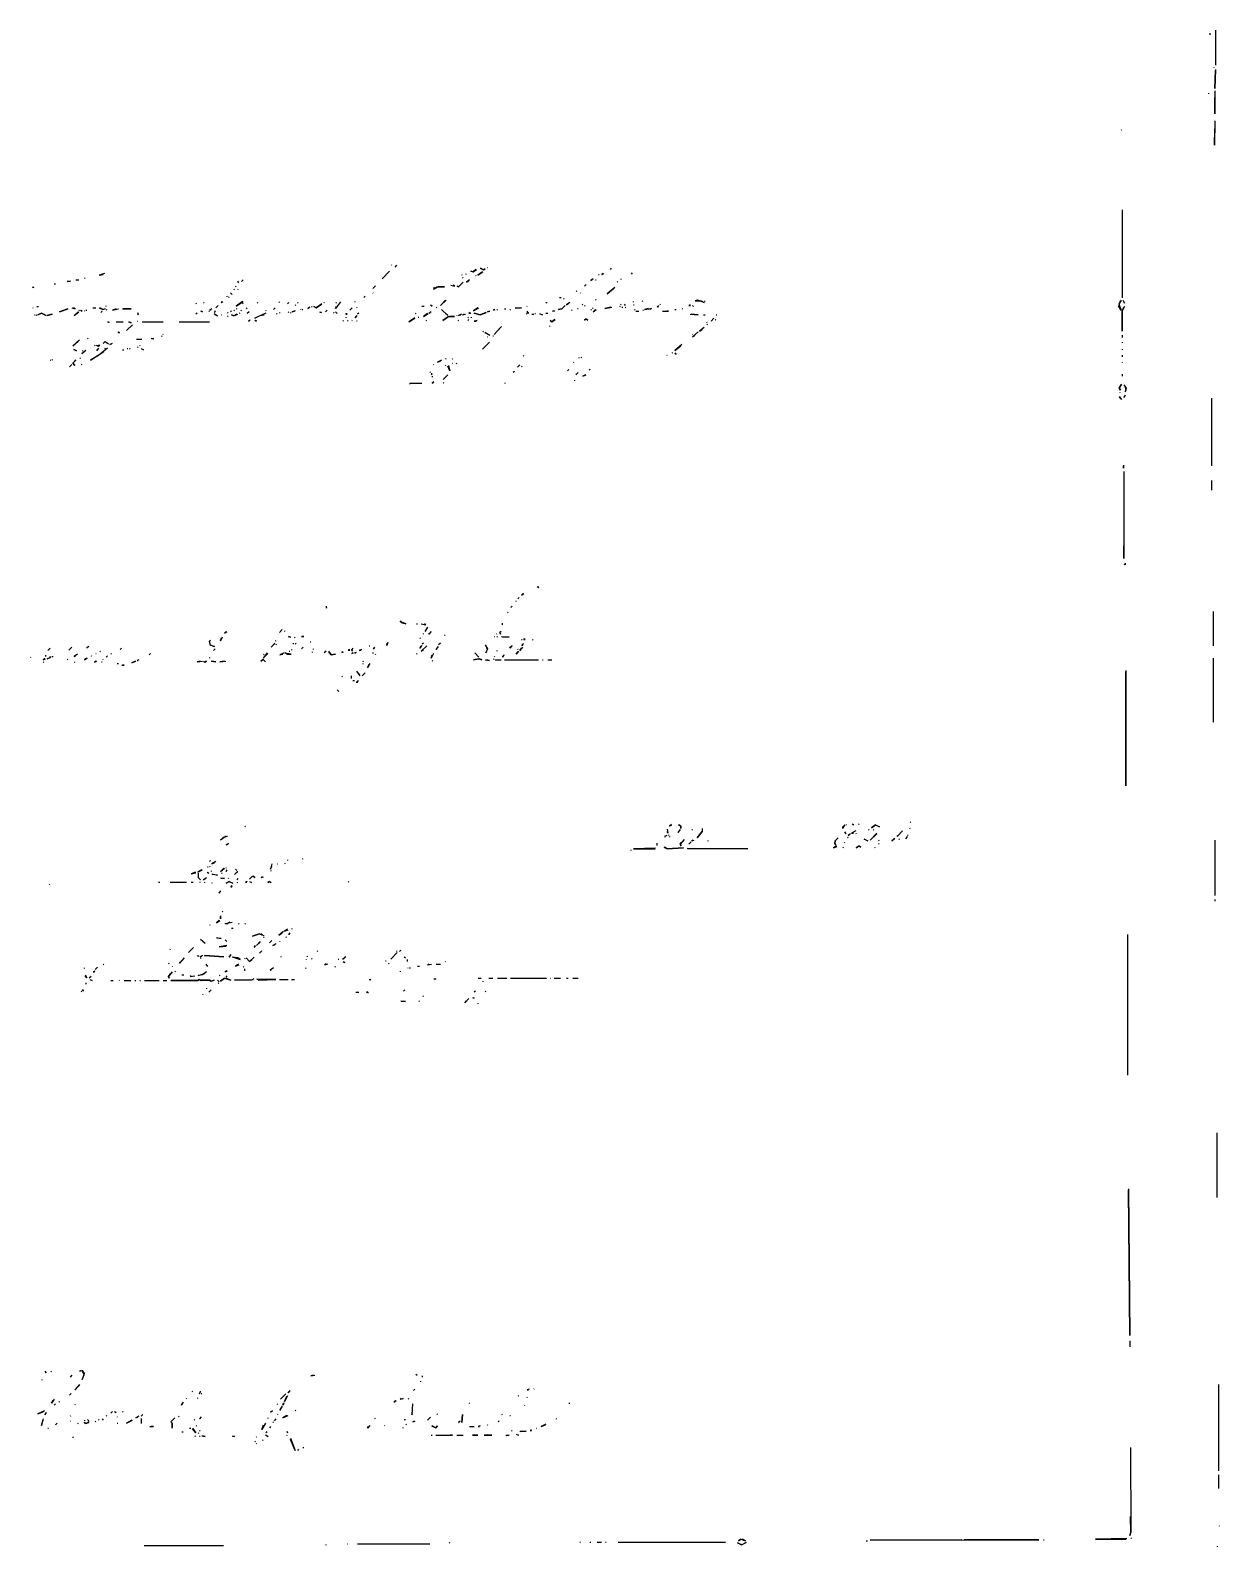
# Model space of a CAD drawing. Extents: x 1 to 4796, y -44 to 889.
# Drawn here: x 1057.7 to 1397.5, y 21 to 454.5 of the extents above; entities that cross this region are included whole.
import ezdxf

# ---------------------------------------------------------------- set-up
doc = ezdxf.new("R2010")
doc.units = 0
doc.layers.add('LINEWORK', color=4, linetype='CONTINUOUS')

msp = doc.modelspace()

# ---------------------------------------------------------------- linework, layer by layer
at = {"layer": 'LINEWORK'}
for points in [[(1394.6667, 453.6667), (1394.6667, 453.1667)], [(1396.3333, 454.5), (1396.3333, 444.5)], [(1395.8333, 444), (1395.8333, 443.8333)], [(1396.3333, 443.3333), (1396.1667, 437.8333), (1396.3333, 443)], [(1394.3333, 436.5), (1394.3333, 436.3333)], [(1396.1667, 437.1667), (1396.1667, 430.6667), (1396.1667, 435.3333)], [(1369.3333, 426.1667), (1369.5, 426)], [(1396.1667, 428.6667), (1396, 421.6667), (1396.1667, 426.3333)], [(1369.6667, 403.1667), (1369.6667, 378)], [(1160.8333, 387.5), (1161, 387.3333)], [(1162.3333, 387.3333), (1161.8333, 386.8333)], [(1185, 386.1667), (1184.1667, 385.5), (1183.5, 385.6667), (1184.1667, 385.5), (1185.1667, 386.1667)], [(1186.1667, 386.5), (1187.1667, 386), (1187.6667, 386.3333), (1187.1667, 386), (1186.3333, 386.5)], [(1188.1667, 386.6667), (1188.3333, 386.6667)], [(1223.6667, 386.5), (1223.3333, 386.1667)], [(1064.5, 382), (1064.8333, 382)], [(1069, 382.8333), (1068.1667, 382.6667), (1069.1667, 382.8333)], [(1070.6667, 383.1667), (1071.5, 383.1667)], [(1073.1667, 383.6667), (1073.3333, 383.6667)], [(1078.8333, 385), (1077.3333, 384.5), (1078.5, 384.6667)], [(1116.8333, 382.8333), (1117.1667, 382.3333), (1117, 382.6667)], [(1118.5, 383.1667), (1118, 382.6667)], [(1156.3333, 381.5), (1155.5, 380.6667)], [(1160.3333, 385.6667), (1158.1667, 383.5)], [(1177.8333, 381.6667), (1179, 381.3333), (1178.5, 381.6667)], [(1181.3333, 382.5), (1180, 381.1667), (1179.6667, 381.3333), (1180, 381.1667)], [(1180.8333, 384.6667), (1181, 384.5)], [(1181.3333, 383.8333), (1181.1667, 383.6667)], [(1182.1667, 384.8333), (1182, 384.6667)], [(1183.1667, 383.1667), (1182.3333, 382.5), (1183, 383)], [(1184.8333, 384.5), (1185, 384.3333)], [(1186.8333, 385.5), (1185.5, 384.5), (1187, 385.5)], [(1216.5, 381.8333), (1216, 381.3333)], [(1218.5, 383.5), (1217.8333, 383), (1218.1667, 383.1667)], [(1219.1667, 383.1667), (1219.3333, 383.1667)], [(1220, 384.6667), (1220.1667, 384.6667)], [(1221.3333, 385), (1221, 384.6667), (1221.5, 385)], [(1225.3333, 382.6667), (1225.5, 382.5)], [(1226.3333, 383.5), (1226.5, 383.3333)], [(1229.6667, 385.1667), (1229.3333, 384.8333)], [(1058.1667, 381.1667), (1058.6667, 381), (1058.3333, 381)], [(1113.8333, 378.5), (1113.8333, 378.3333)], [(1114.3333, 378.3333), (1114.5, 378.1667)], [(1114.8333, 379.5), (1115.3333, 379)], [(1115.8333, 380.5), (1116, 380.3333)], [(1116.3333, 381.3333), (1116.5, 381.1667)], [(1117, 380.5), (1116.8333, 380.3333)], [(1153.3333, 378.5), (1153, 378.1667)], [(1155.5, 379.5), (1155.6667, 379.3333)], [(1174, 381.1667), (1172.8333, 380.5), (1174, 381.1667), (1176, 381.1667), (1174.1667, 381.1667)], [(1172.8333, 381.1667), (1173, 381)], [(1176.3333, 377.3333), (1174.8333, 375.8333), (1176.5, 377.3333)], [(1208.8333, 378.1667), (1209.3333, 378.1667)], [(1210, 377.8333), (1210.1667, 377.6667)], [(1213.6667, 380), (1213.8333, 379.8333)], [(1214.8333, 379.5), (1215, 379.3333)], [(1219.1667, 377.5), (1219.3333, 377.3333)], [(1224.6667, 381), (1222.5, 379.1667), (1224.3333, 380.6667)], [(1232.6667, 377.1667), (1232.5, 377)], [(1248.1667, 377.3333), (1247.6667, 377.1667), (1249.3333, 377.1667), (1250.1667, 376.6667), (1248.3333, 377.3333)], [(1250.5, 377.1667), (1250.3333, 377)], [(1369.3333, 377.3333), (1368.6667, 376.1667), (1369.3333, 374.5), (1368.6667, 375.5), (1369.1667, 377.1667)], [(1369.8333, 377.3333), (1370.3333, 376.5), (1370, 377.1667)], [(1058.3333, 375.1667), (1058.5, 375.1667)], [(1058.8333, 373.1667), (1059, 373.1667)], [(1059.5, 373.1667), (1059.3333, 373)], [(1059.5, 375.5), (1060, 375.5)], [(1060.8333, 373.6667), (1059.8333, 373.1667), (1060.8333, 373.6667), (1062.1667, 373), (1061, 373.5)], [(1063.8333, 373.3333), (1062.5, 373), (1064, 373.3333)], [(1068.3333, 374.8333), (1066, 374), (1068.5, 374.8333)], [(1069.5, 375.1667), (1070.5, 374.8333), (1070, 375.1667)], [(1071.3333, 374), (1070.1667, 373), (1071.5, 374)], [(1071.5, 374.5), (1071.6667, 374.3333)], [(1072, 374.5), (1072.5, 374.1667), (1072.1667, 374.5)], [(1073, 374.3333), (1073.1667, 374.3333)], [(1073.5, 374.5), (1073.8333, 374.5)], [(1075.5, 375.1667), (1076.3333, 375.1667)], [(1077.3333, 375.1667), (1078.3333, 374.6667), (1079, 374.8333), (1078.3333, 374.6667), (1077.5, 375.1667)], [(1078.1667, 374.1667), (1077.8333, 373.8333)], [(1079.3333, 375.6667), (1079.1667, 375.5)], [(1079.3333, 374.6667), (1079.5, 374.5)], [(1082.1667, 374.8333), (1081.1667, 374.5), (1082.8333, 374.8333)], [(1084, 374.8333), (1086.5, 374.8333), (1084.1667, 374.8333)], [(1088.3333, 373.8333), (1088.5, 373.1667), (1088.5, 373.6667)], [(1105, 376.5), (1105.1667, 376.3333)], [(1105.3333, 373.6667), (1105, 373.3333)], [(1106.3333, 374.3333), (1106.8333, 374), (1106.5, 374.1667)], [(1107.1667, 376.6667), (1107.3333, 376.6667)], [(1108.6667, 374.1667), (1108.8333, 374.1667)], [(1109.5, 374.8333), (1109, 374.5), (1109.3333, 374.6667)], [(1110.1667, 373.5), (1111.1667, 372.8333), (1110.5, 373.1667)], [(1110.5, 374.3333), (1110.3333, 373.8333), (1110.5, 374.1667)], [(1111.3333, 375.8333), (1110.6667, 375.1667)], [(1112.5, 377), (1112.1667, 376.6667), (1112.6667, 377)], [(1112.1667, 373.1667), (1112.3333, 373.1667)], [(1114, 373.8333), (1114.1667, 373.6667)], [(1114.1667, 372.8333), (1114, 372.6667)], [(1115.1667, 374.3333), (1114.8333, 374)], [(1116.6667, 373.3333), (1115.8333, 372.8333), (1115.1667, 373.1667), (1115.8333, 372.8333), (1117, 373.3333)], [(1115.8333, 374.5), (1116, 374.3333)], [(1118.3333, 377), (1116.5, 375.6667), (1118.5, 377)], [(1116.5, 375), (1116.6667, 374.8333)], [(1117.5, 373.6667), (1117.3333, 373.5)], [(1117.8333, 374.5), (1118, 374.3333)], [(1118.3333, 376.5), (1118.5, 376.3333)], [(1119.3333, 375.1667), (1119.6667, 374.8333)], [(1120.1667, 374), (1119.6667, 373.5)], [(1125, 373.6667), (1121.8333, 372.1667), (1123.3333, 373), (1124.5, 373.1667)], [(1122.6667, 376.6667), (1122.5, 376.5)], [(1124.8333, 374.5), (1125, 374.3333)], [(1127.6667, 375.1667), (1127.1667, 374.6667)], [(1128, 373.5), (1128.1667, 373.3333)], [(1128.8333, 376.8333), (1128.6667, 376.6667)], [(1128.8333, 373.8333), (1128.8333, 373.6667)], [(1131.5, 376.6667), (1131.1667, 376.3333)], [(1131.3333, 374), (1131.5, 373.8333)], [(1132.1667, 373.8333), (1132, 373.6667)], [(1133.3333, 374.3333), (1132.5, 374), (1133.1667, 374.1667)], [(1133.3333, 376), (1133.5, 375.8333)], [(1134, 376.6667), (1134.1667, 376.5)], [(1134.8333, 374.8333), (1135, 374.6667)], [(1135.3333, 374.6667), (1135.5, 374.6667)], [(1137.5, 375.3333), (1137, 375), (1137.6667, 375.3333)], [(1138, 375.5), (1138.1667, 375.5)], [(1141, 376.3333), (1139.3333, 375.1667), (1138.6667, 375.5), (1139.3333, 375.1667), (1140.8333, 376.1667)], [(1140.3333, 374), (1140.8333, 373.8333), (1140.5, 373.8333)], [(1141.6667, 376.6667), (1141.5, 376.5)], [(1142.5, 374.5), (1142, 374)], [(1144.5, 373.8333), (1144.3333, 373.6667)], [(1146.3333, 376.8333), (1144.8333, 375), (1145.1667, 375.6667)], [(1144.8333, 374), (1145.3333, 373.5)], [(1145, 376.6667), (1145.1667, 376.5)], [(1148, 373.6667), (1148, 373.1667), (1147.8333, 373.5)], [(1149.6667, 375.1667), (1149, 374.5)], [(1150.3333, 377), (1150.5, 376.8333)], [(1151, 373), (1150.5, 372.3333), (1151, 372.8333)], [(1150.8333, 375.3333), (1151, 375.1667)], [(1151.5, 373.6667), (1151.1667, 373.3333)], [(1167.6667, 373.6667), (1167.8333, 373.5)], [(1170, 375.6667), (1169.5, 375.5), (1170.1667, 375.6667)], [(1171.1667, 373.5), (1170, 372.6667), (1171.3333, 373.5)], [(1172.1667, 374), (1171.6667, 373.6667), (1172, 373.8333)], [(1172, 376), (1172.5, 375.6667), (1172.1667, 375.8333)], [(1173.8333, 375.3333), (1173.6667, 375.1667)], [(1175.1667, 374.6667), (1177, 373), (1176.3333, 373.5)], [(1179.6667, 373), (1179.5, 372.8333)], [(1180.8333, 373.3333), (1180, 373), (1180.6667, 373.1667)], [(1181.6667, 373.3333), (1181.1667, 373.1667), (1182, 373.3333)], [(1183.3333, 373.8333), (1183, 373.5), (1183.5, 373.6667)], [(1185.5, 375.1667), (1184.3333, 374.3333), (1185.8333, 375.1667)], [(1187.8333, 373.8333), (1186.1667, 373.1667), (1184.5, 373.6667), (1186.1667, 373.1667), (1188, 373.8333)], [(1188.8333, 374.1667), (1188.3333, 374), (1189, 374.1667)], [(1190.3333, 374.6667), (1190, 374.5), (1190.5, 374.6667)], [(1191, 374.6667), (1191.1667, 374.5)], [(1193.1667, 374.8333), (1193.5, 374.8333)], [(1194.8333, 374.6667), (1194.6667, 374.5)], [(1196.1667, 375.1667), (1198, 375.1667), (1196.3333, 375)], [(1199.5, 373.5), (1199.3333, 373.3333)], [(1199.6667, 375.6667), (1199.5, 375.5)], [(1199.5, 374.1667), (1200, 373.5), (1199.6667, 374)], [(1201, 373.3333), (1201.5, 373.3333)], [(1201.8333, 373.5), (1202, 373.5)], [(1203.1667, 373.5), (1204, 373.1667), (1203.3333, 373.3333)], [(1205, 376.6667), (1205.3333, 376.6667)], [(1205.3333, 373.6667), (1205, 373.5), (1205.5, 373.6667)], [(1207.3333, 374.3333), (1206.8333, 374.1667), (1207.5, 374.3333)], [(1210.5, 375.8333), (1209.5, 374.8333), (1208.5, 374.6667), (1209.5, 374.8333)], [(1211.8333, 376.6667), (1210.8333, 376), (1211.3333, 376.1667)], [(1212.3333, 374.5), (1212.5, 374.5)], [(1214, 375), (1214.1667, 375)], [(1215.3333, 376.1667), (1215.5, 376)], [(1216, 375.8333), (1216.1667, 375.6667)], [(1217.8333, 374.6667), (1218, 374.5)], [(1218.3333, 375.1667), (1218.5, 375)], [(1219.1667, 374.6667), (1218.5, 374), (1219.3333, 374.6667)], [(1223.5, 375.3333), (1221.8333, 375), (1223.8333, 375.3333)], [(1226, 375.6667), (1226.1667, 375.5)], [(1226.5, 376.1667), (1226.3333, 376)], [(1226.6667, 375.3333), (1227, 375.3333)], [(1227.3333, 376.1667), (1227.6667, 375.8333)], [(1227.6667, 375.3333), (1227.8333, 375.1667)], [(1229.8333, 377), (1230, 376.8333)], [(1230, 376), (1230.1667, 376)], [(1230.3333, 374.6667), (1230.5, 374.5)], [(1230.6667, 374.1667), (1231.5, 374.1667)], [(1232.6667, 374.5), (1232.8333, 374.5)], [(1234.3333, 375), (1233.1667, 374.6667), (1235.1667, 375), (1234.6667, 374.6667)], [(1237.1667, 375.8333), (1236.8333, 375.3333), (1237, 375.6667)], [(1237.6667, 376.1667), (1237.5, 376)], [(1238.3333, 374.1667), (1240, 374.1667), (1239.5, 374.1667)], [(1241.8333, 374.6667), (1242.1667, 374.6667)], [(1243.8333, 375), (1244, 374.8333)], [(1246.1667, 376), (1245.8333, 375.8333), (1246.3333, 375.8333)], [(1246.1667, 373.3333), (1248.5, 373.1667), (1246.5, 373.3333)], [(1246.8333, 375.8333), (1247.1667, 375.5)], [(1250, 373.1667), (1250.5, 373.1667)], [(1253.6667, 373.1667), (1253.8333, 373.1667)], [(1370.3333, 375.5), (1369.6667, 374.3333), (1369.6667, 368.5), (1369.6667, 374.3333), (1370.1667, 375.3333)], [(1079.6667, 371.1667), (1080.1667, 371), (1079.8333, 371.1667)], [(1082.1667, 371.1667), (1084.1667, 371.1667)], [(1086.8333, 370.3333), (1085.1667, 368.6667)], [(1085.6667, 371.1667), (1086.5, 370.8333), (1085.8333, 371.1667)], [(1088.1667, 371.3333), (1088.3333, 371.3333)], [(1089.6667, 371.1667), (1095.6667, 371.1667)], [(1100.1667, 371.1667), (1108.8333, 371.1667)], [(1120.5, 371.6667), (1120, 371.3333), (1120.3333, 371.5)], [(1121.8333, 371.6667), (1122.3333, 371.3333), (1122, 371.5)], [(1147.1667, 371.5), (1147, 371.3333)], [(1147.8333, 372.5), (1147.8333, 372.3333)], [(1148.3333, 371.5), (1148.5, 371.3333)], [(1149.6667, 371.6667), (1149.5, 371.5)], [(1150.8333, 371.5), (1151, 371.3333)], [(1167.5, 372.3333), (1165.8333, 371.1667), (1167.5, 372.1667)], [(1168.5, 372.5), (1168.6667, 372.5)], [(1170.6667, 371.6667), (1170.8333, 371.5)], [(1177.1667, 372.6667), (1175.5, 371.5), (1177.1667, 372.6667), (1178.8333, 372.6667), (1177.5, 372.6667)], [(1179.8333, 371.6667), (1180, 371.5)], [(1182.6667, 372.5), (1182.8333, 372.3333)], [(1183, 371.8333), (1182.6667, 371.5)], [(1183.6667, 372.5), (1183.6667, 372.3333)], [(1185.3333, 371.5), (1184.5, 371.3333), (1185.1667, 371.3333)], [(1187, 368.5), (1187.1667, 368.3333)], [(1192.3333, 369.8333), (1190.1667, 367.5), (1192, 369.5)], [(1206, 370), (1206, 369.8333)], [(1207.5, 371.8333), (1206.6667, 371.1667), (1206.1667, 371.5), (1206.6667, 371.1667), (1207.6667, 371.8333)], [(1216.5, 372), (1216, 371.6667), (1216.5, 372), (1217, 371.6667), (1216.6667, 371.8333)], [(1250.1667, 369.5), (1248.8333, 368.5), (1249.6667, 369)], [(1250.8333, 371.1667), (1251, 371)], [(1251.1667, 370.5), (1251, 370.3333)], [(1253, 372.1667), (1252.1667, 371.3333)], [(1253.3333, 371.8333), (1253.5, 371.6667)], [(1071.6667, 366), (1069.8333, 364.3333), (1071.3333, 365.6667)], [(1074.1667, 366.5), (1074, 366.3333)], [(1076.1667, 364.5), (1076, 364.3333)], [(1076.5, 364.5), (1077, 364.1667), (1077.5, 364.5), (1076.6667, 364.3333)], [(1079, 365.5), (1078.5, 365), (1079, 365.5), (1080, 364.8333), (1079.1667, 365.3333)], [(1081, 365), (1080.3333, 364.6667), (1080.8333, 364.8333)], [(1082.6667, 368.3333), (1083.1667, 368), (1082.8333, 368.1667)], [(1088, 366.1667), (1089.5, 366.1667)], [(1088.8333, 364.5), (1089, 364.3333)], [(1092.1667, 366.5), (1093, 366.3333), (1092.3333, 366.3333)], [(1095.3333, 367.1667), (1095.1667, 367)], [(1095.6667, 367.6667), (1095.5, 367.5)], [(1188.8333, 365.3333), (1186.8333, 363.3333), (1188.1667, 364.6667)], [(1187.5, 368.1667), (1189, 367.3333), (1187.6667, 368)], [(1188.1667, 366.8333), (1188.3333, 366.8333)], [(1189.8333, 367.1667), (1190, 367.1667)], [(1243.8333, 364.6667), (1241.8333, 363), (1243.5, 364.3333)], [(1248.5, 368.3333), (1246.8333, 366.8333), (1247.5, 367.3333)], [(1246.8333, 367.6667), (1247, 367.5)], [(1369.6667, 367.3333), (1369.6667, 366.6667)], [(1369.6667, 365.3333), (1369.6667, 365.1667)], [(1063.3333, 360.3333), (1063.5, 360.1667)], [(1064, 360.3333), (1063.8333, 360.1667)], [(1070.6667, 360.3333), (1069.8333, 359.3333), (1070.3333, 358.6667), (1069.8333, 359.3333), (1070.6667, 360.1667)], [(1070, 363.3333), (1070.8333, 362.8333), (1070.1667, 363.1667)], [(1071.8333, 360.8333), (1072, 360.6667)], [(1073.5, 363), (1072.3333, 362), (1073.3333, 362.8333)], [(1072.5, 363), (1072.6667, 362.8333)], [(1079.6667, 363.6667), (1077.1667, 361.5), (1074.8333, 360.1667), (1078.6667, 362.6667)], [(1077.1667, 363.6667), (1076.6667, 363), (1076.8333, 363.3333)], [(1078.8333, 363.6667), (1079, 363.5)], [(1084, 363.1667), (1084.3333, 363.1667)], [(1085.3333, 363.5), (1085.5, 363.5)], [(1086, 363.5), (1086.1667, 363.3333)], [(1088.3333, 364), (1088.5, 363.8333)], [(1089.3333, 363.5), (1090, 363.1667), (1089.5, 363.3333)], [(1175.1667, 360.1667), (1174, 359.6667), (1175, 360)], [(1176.3333, 360.6667), (1176.5, 360.6667)], [(1178.1667, 360.6667), (1178.3333, 360.5)], [(1198.6667, 361.5), (1198.5, 361.3333)], [(1214.3333, 361), (1214.5, 360.8333)], [(1215.1667, 361), (1215, 360.8333)], [(1239.5, 361.6667), (1239.6667, 361.5)], [(1241.1667, 362.3333), (1241, 362.1667)], [(1241.8333, 362.3333), (1242.1667, 361.8333), (1241.8333, 362.1667)], [(1369.6667, 363.3333), (1369.6667, 363.1667)], [(1369.6667, 361.6667), (1369.6667, 361.1667)], [(1069.5, 359), (1068.8333, 358.3333)], [(1072.3333, 359), (1072.1667, 358.8333)], [(1171.8333, 356.8333), (1172, 356.6667)], [(1172.3333, 356.5), (1172.3333, 356), (1172.5, 356.3333)], [(1172.5, 355.6667), (1172.5, 355.3333)], [(1173, 359), (1172.8333, 358.8333)], [(1177, 356), (1175.6667, 354.6667)], [(1176.1667, 358.8333), (1176.3333, 358.6667)], [(1177.1667, 358.6667), (1177.5, 357.1667), (1177, 358.5)], [(1178.1667, 359.3333), (1178.3333, 359.3333)], [(1179.3333, 359.3333), (1179.5, 359.1667)], [(1196, 357), (1195.6667, 356.6667)], [(1197.5, 358.8333), (1196.8333, 358.1667)], [(1198, 358.5), (1198.1667, 358.3333)], [(1211.5, 357.5), (1211.1667, 357.1667)], [(1212.8333, 359.6667), (1213, 359.5)], [(1214.1667, 356.6667), (1213.5, 356), (1214, 356.5)], [(1216.3333, 356), (1215.5, 355.6667), (1216.5, 356)], [(1217.6667, 357.6667), (1217.3333, 357.3333)], [(1369.6667, 359.6667), (1369.6667, 359.5)], [(1369.6667, 356.1667), (1369.6667, 355.6667)], [(1166.3333, 353.6667), (1166, 353.3333), (1166.3333, 353.6667), (1169.5, 353.6667)], [(1173, 354), (1172.5, 353.6667), (1172.8333, 353.8333)], [(1175.6667, 353.8333), (1175.8333, 353.6667)], [(1193.3333, 353.6667), (1193.1667, 353.5)], [(1213.1667, 354.5), (1213.1667, 354.3333)], [(1369.5, 353.3333), (1368.8333, 352.1667), (1369.1667, 351.6667), (1368.8333, 352.1667), (1369.3333, 353.1667)], [(1370.1667, 353.1667), (1370.8333, 352.1667), (1370.5, 351.1667), (1370.8333, 351.6667), (1370.5, 352.8333)], [(1368.8333, 349.8333), (1369.5, 349), (1368.8333, 349.6667)], [(1369, 351), (1369, 350.8333)], [(1370.5, 350.1667), (1370.1667, 349.5), (1370.5, 350)], [(1395.1667, 349.3333), (1395.1667, 330)], [(1370, 330.1667), (1370, 329.3333), (1370, 330)], [(1370.1667, 328.3333), (1370.1667, 303.5), (1370.1667, 307.1667)], [(1395.1667, 325.8333), (1395.1667, 323)], [(1370.5, 302.1667), (1370.5, 301.6667), (1370.3333, 302)], [(1202.5, 295.5), (1203, 295.1667), (1202.6667, 295.5)], [(1196.5, 291.3333), (1196.3333, 291.1667)], [(1197.3333, 292.3333), (1197, 292)], [(1198.5, 293.5), (1198, 293), (1198.6667, 293.5)], [(1142.1667, 289.8333), (1142.3333, 289.3333), (1142.3333, 289.6667)], [(1194.1667, 288.1667), (1194, 288)], [(1195.3333, 289.8333), (1195, 289.5)], [(1395.6667, 288.3333), (1395.6667, 278.5)], [(1113.6667, 282.6667), (1113.1667, 282.1667), (1113.8333, 282.6667)], [(1129.6667, 283.1667), (1128.8333, 282.3333)], [(1130.3333, 282.8333), (1130.3333, 282.6667)], [(1163.3333, 285.6667), (1163.6667, 285.1667), (1165, 284.8333), (1163.3333, 285.5)], [(1168, 284.8333), (1168.3333, 284.8333)], [(1169.3333, 284.8333), (1170.6667, 284.5), (1170.3333, 284.8333)], [(1170, 282), (1169.8333, 281.8333)], [(1171.1667, 283.8333), (1170.5, 282.6667), (1171.1667, 283.6667)], [(1172.1667, 282.6667), (1171.5, 281.8333), (1171.6667, 282.1667)], [(1191, 282), (1190.8333, 281.8333)], [(1192.1667, 282.6667), (1191.8333, 282.3333), (1192, 281.8333), (1191.8333, 282.3333)], [(1192.5, 285), (1192.5, 284.5)], [(1063.3333, 277.8333), (1062.6667, 277.1667)], [(1069.5, 278.1667), (1068.6667, 277.3333), (1069.3333, 278)], [(1074.3333, 278.3333), (1073.8333, 278), (1074.1667, 278.1667)], [(1083.6667, 277.8333), (1083.3333, 277.5)], [(1109.1667, 280.1667), (1108.8333, 279.8333), (1109, 278.8333), (1110.3333, 278.3333), (1109.1667, 278.6667), (1108.8333, 279.8333)], [(1110.5, 277.6667), (1110, 277.1667)], [(1112.5, 281), (1112, 280), (1112.3333, 280.8333)], [(1127.5, 279.3333), (1126.5, 278.1667), (1127.5, 279.1667)], [(1127.8333, 280), (1127.6667, 279.8333)], [(1127.8333, 279), (1128, 278.8333)], [(1131.3333, 281.1667), (1132, 281), (1131.5, 281.1667)], [(1132.5, 277.5), (1132.3333, 277.3333)], [(1132.6667, 279.1667), (1133, 279.1667)], [(1133.3333, 281), (1133.1667, 280.8333)], [(1133.6667, 279.3333), (1133.3333, 279)], [(1135.1667, 281.1667), (1135.8333, 281.1667), (1135.3333, 281.1667)], [(1135.6667, 278.1667), (1135.1667, 277.6667)], [(1137.6667, 279.6667), (1137.8333, 279.6667)], [(1138.5, 277.6667), (1138.5, 277.5)], [(1148.8333, 277.5), (1148.5, 277.3333), (1149, 277.3333)], [(1149.8333, 277.8333), (1149.5, 277.5), (1149.6667, 277), (1149.5, 277.5)], [(1152.3333, 277.5), (1151.6667, 277.1667), (1152.1667, 277.3333)], [(1154.5, 278.5), (1154.6667, 278.5)], [(1156, 278.1667), (1155.6667, 277.6667), (1156, 278)], [(1159.8333, 279.5), (1159.5, 278.6667), (1159.6667, 279.3333)], [(1169.1667, 280.8333), (1169, 280.6667)], [(1169.5, 278.6667), (1169, 277.8333), (1169.3333, 278.5)], [(1171, 278.5), (1169.3333, 277), (1170, 277.5)], [(1170, 279.3333), (1169.6667, 279)], [(1174.1667, 278.3333), (1173.5, 277.5), (1174.1667, 278.1667)], [(1174.8333, 279.3333), (1174.3333, 278.8333)], [(1176.1667, 281.6667), (1176, 281.5)], [(1187.6667, 278.8333), (1188.3333, 277.6667), (1187.8333, 276.5), (1188.3333, 277.5), (1187.8333, 278.6667)], [(1190.1667, 281.1667), (1190.3333, 281.1667)], [(1191, 281.1667), (1191.1667, 281)], [(1192.3333, 281.1667), (1194.5, 281), (1192.5, 281)], [(1195.3333, 278.6667), (1194.6667, 277.8333), (1195, 278.3333)], [(1196.8333, 277.6667), (1197, 277.5)], [(1198.3333, 278.1667), (1197.5, 277.1667), (1198, 277.8333)], [(1198.1667, 280.3333), (1198, 280.1667)], [(1198.5, 279.1667), (1198.1667, 278.5), (1198.3333, 279)], [(1198.8333, 280.6667), (1198.8333, 280.1667), (1198.6667, 280.5)], [(1201.3333, 280.3333), (1201.1667, 280.1667)], [(1057.8333, 275.3333), (1057.6667, 275.1667)], [(1061.8333, 275), (1061.3333, 274.5), (1062, 274.8333)], [(1061.3333, 274), (1061.5, 273.8333)], [(1062, 275.8333), (1062, 275.5)], [(1063.3333, 275.5), (1063.1667, 275), (1062.5, 274.8333), (1063.5, 275.3333)], [(1063.8333, 275.5), (1064.1667, 275.5)], [(1068.3333, 274.6667), (1068.1667, 274.5)], [(1071.1667, 276.1667), (1070.1667, 275.5), (1070.6667, 275.6667)], [(1070.1667, 274), (1070.3333, 273.8333)], [(1073.8333, 275), (1073.1667, 274.5), (1074, 275)], [(1075.1667, 275.6667), (1075, 275.5)], [(1076.5, 274.1667), (1076, 273.8333), (1076.6667, 274.1667)], [(1076.3333, 276.3333), (1076.5, 276.3333)], [(1077.6667, 277), (1077.5, 276.8333)], [(1078, 274), (1078.1667, 274)], [(1078.3333, 274.6667), (1078.3333, 274.5)], [(1079.6667, 275.6667), (1079.3333, 275.3333)], [(1080.8333, 276.3333), (1080.6667, 276.1667)], [(1082.5, 273.5), (1082.8333, 273.5)], [(1087.6667, 274.1667), (1086.6667, 273.6667), (1087.8333, 274.1667)], [(1088.6667, 274.5), (1088.1667, 274.3333), (1088.5, 274.3333)], [(1092, 276.3333), (1091.6667, 276)], [(1106.1667, 274.1667), (1105.3333, 274), (1106.8333, 274.1667)], [(1107.1667, 274.1667), (1107.5, 273.8333), (1108, 274.1667), (1107.5, 273.8333)], [(1108.8333, 275.1667), (1108.8333, 275)], [(1109.3333, 274.1667), (1110.6667, 274), (1109.5, 274.1667)], [(1113.1667, 274.1667), (1111.8333, 274), (1113.5, 274.1667)], [(1124.1667, 274.6667), (1123.5, 274.1667), (1124.1667, 274.6667), (1124.8333, 274)], [(1125.3333, 276.5), (1124.1667, 275), (1125.5, 276.3333)], [(1124.3333, 276.1667), (1124.5, 276)], [(1130.1667, 276.5), (1129, 276), (1129.8333, 276.1667)], [(1130.5, 276.6667), (1131.1667, 276.1667), (1132.1667, 276.1667), (1130.8333, 276.3333)], [(1131.6667, 277), (1131.8333, 277)], [(1138.1667, 276.8333), (1138.1667, 276.6667)], [(1142.1667, 277), (1141.6667, 276.5)], [(1142.8333, 277), (1143.6667, 276), (1144.8333, 276.1667), (1143.6667, 276), (1143, 276.8333)], [(1147, 276.8333), (1146.6667, 276.6667), (1147.1667, 276.8333)], [(1149.8333, 276.6667), (1149.5, 276.3333), (1150, 276.5)], [(1150.8333, 276.6667), (1150.3333, 276.5), (1150.6667, 276.5)], [(1152.6667, 274.1667), (1152.8333, 274)], [(1152.6667, 273.5), (1152.6667, 273.3333)], [(1154.6667, 273.5), (1154, 272.3333), (1154.5, 273.3333)], [(1155.5, 276.6667), (1155.5, 276.3333)], [(1156.3333, 276.1667), (1156.1667, 276)], [(1168.1667, 276.3333), (1168, 276.1667)], [(1172.8333, 276.3333), (1172.1667, 275), (1172.5, 276)], [(1172.5, 274.3333), (1172.6667, 274.1667)], [(1185.8333, 274.8333), (1184.3333, 274.5), (1185.8333, 274.8333), (1186.6667, 274.5), (1186, 274.8333)], [(1184.6667, 276.5), (1185.8333, 275.3333)], [(1187.6667, 274.5), (1188.8333, 274.3333), (1188, 274.5)], [(1190, 274.8333), (1190.1667, 274.6667)], [(1190.3333, 275.5), (1190.1667, 275.3333)], [(1190.5, 274.5), (1192.1667, 274.5)], [(1191, 277.1667), (1191, 277)], [(1193, 276), (1192.6667, 275.3333), (1192.6667, 275.6667)], [(1193.1667, 274.5), (1202.8333, 274.5)], [(1197.1667, 277), (1196.5, 276.1667), (1197, 276.8333)], [(1204, 274.5), (1204.1667, 274.5)], [(1205.5, 274.5), (1206.6667, 274.5)], [(1395.6667, 275), (1395.6667, 256.6667)], [(1083.8333, 273), (1084.5, 273), (1084, 273)], [(1146.6667, 269.8333), (1146.8333, 269.6667)], [(1149.3333, 270), (1149.3333, 269.1667)], [(1150.8333, 271.3333), (1151.8333, 270), (1151.6667, 270.5)], [(1153.3333, 270.8333), (1152.5, 270)], [(1370.6667, 271.5), (1370.6667, 238.5), (1370.6667, 271.1667)], [(1145.3333, 266), (1145.8333, 265.5)], [(1149.8333, 268.6667), (1150.3333, 268.6667)], [(1151.3333, 268.6667), (1151, 268), (1151, 268.3333)], [(1119, 227), (1119.1667, 226.8333)], [(1239.6667, 226.1667), (1239.8333, 225), (1239.6667, 225.3333)], [(1240.8333, 227.5), (1240.3333, 227), (1241, 227.3333)], [(1243.3333, 226), (1242.6667, 225.1667), (1243.3333, 225.8333)], [(1242.8333, 227.5), (1243.5, 227), (1243.5, 226.3333), (1243.5, 227), (1243, 227.3333)], [(1246.8333, 226), (1246.6667, 225.8333)], [(1249.6667, 226.3333), (1249.6667, 225.5), (1248.1667, 223.6667), (1249.6667, 225.5)], [(1290.3333, 227.3333), (1289.8333, 226.3333), (1289.8333, 226.8333), (1290.5, 227.3333)], [(1290.8333, 227.5), (1291, 227.5)], [(1293.5, 225.6667), (1292.3333, 225), (1292.8333, 225)], [(1292.5, 227.6667), (1293, 227.3333), (1292.6667, 227.5)], [(1294.5, 227.6667), (1294.3333, 227.5)], [(1297.3333, 226), (1297.1667, 225.8333)], [(1299.1667, 227.3333), (1298, 226.5), (1299.1667, 227.3333), (1300.3333, 226.8333), (1299.3333, 227.1667)], [(1298.5, 226), (1298.6667, 225.8333)], [(1306.8333, 225.6667), (1305.3333, 224), (1305.5, 224.3333)], [(1308.8333, 226.5), (1309, 226.3333)], [(1309.1667, 228.1667), (1309, 228)], [(1113.6667, 224.1667), (1112, 223), (1112.8333, 223.8333), (1114, 224.1667)], [(1114.3333, 222), (1113.6667, 221.6667), (1114.1667, 221.8333)], [(1236.6667, 222.1667), (1236.6667, 221.5)], [(1239.5, 224.3333), (1238.8333, 224), (1239.1667, 224)], [(1240, 224.5), (1240.1667, 224.3333)], [(1240.3333, 224), (1240.3333, 223.8333)], [(1244.5, 223.1667), (1243.3333, 221.8333), (1243.6667, 221.3333), (1243.3333, 221.8333), (1243.6667, 222.3333)], [(1246.5, 222.5), (1245.8333, 221.8333)], [(1247, 223), (1246.6667, 222.8333), (1247.3333, 223)], [(1251.3333, 222.8333), (1251.1667, 222.6667)], [(1288, 221.3333), (1287.1667, 220.8333), (1288.1667, 221.1667)], [(1288.5, 223.6667), (1287.6667, 222.8333), (1287.5, 222), (1287.8333, 221.6667), (1287.5, 222), (1287.6667, 222.8333)], [(1290.3333, 222.3333), (1290.1667, 222.1667)], [(1290.3333, 225.3333), (1290.6667, 224.8333), (1290.5, 225.1667)], [(1291.1667, 223.8333), (1291.3333, 223.6667)], [(1292, 224.8333), (1291.3333, 224.3333), (1291.6667, 224.5)], [(1293.5, 225), (1293.6667, 224.8333)], [(1294.5, 221.3333), (1293.6667, 220.8333), (1294.5, 221.3333), (1295, 221), (1294.6667, 221.1667)], [(1295.8333, 223.3333), (1297, 222.8333), (1296, 223.1667)], [(1299.5, 225), (1297.6667, 223), (1299.5, 224.8333)], [(1300.1667, 223), (1300, 222.8333)], [(1300, 222), (1300.1667, 221.8333)], [(1304.6667, 223.5), (1303.8333, 222.8333), (1304.5, 223.3333)], [(1305.8333, 223.3333), (1306, 223.1667)], [(1308.1667, 224), (1307.8333, 223.3333), (1308.1667, 223.8333)], [(1308.5, 224.5), (1308.3333, 224.3333)], [(1396.1667, 223), (1396.1667, 207.1667)], [(1109.1667, 217.1667), (1108.8333, 216.8333)], [(1110.6667, 216.8333), (1109.5, 216.1667), (1110.3333, 216.5)], [(1131.1667, 217.3333), (1131.1667, 217.1667)], [(1135.5, 217.6667), (1135.3333, 217.5)], [(1229.3333, 220.1667), (1229.1667, 220)], [(1236.3333, 220.6667), (1230, 220.5), (1236.1667, 220.5)], [(1238.6667, 221), (1239.6667, 220.5), (1244.3333, 220.8333), (1239.6667, 220.5), (1238.8333, 221)], [(1245.3333, 220.6667), (1262.6667, 220.5), (1245.5, 220.5)], [(1289.8333, 221), (1290, 220.8333)], [(1298.8333, 221), (1299, 220.8333)], [(1104.8333, 213.8333), (1103.6667, 213.3333), (1105, 213.6667)], [(1106.6667, 214.5), (1105.5, 213.8333), (1106.8333, 214.5)], [(1105.6667, 213.5), (1105.6667, 212.3333), (1106.3333, 211.6667), (1105.6667, 212.3333)], [(1108.1667, 213.8333), (1108.6667, 213.5), (1108.3333, 213.6667)], [(1108.3333, 215.3333), (1108.5, 215.3333)], [(1108.8333, 215.5), (1109, 215.3333)], [(1109.3333, 214.1667), (1109.3333, 214)], [(1109.5, 213.3333), (1111.1667, 213), (1109.6667, 213.1667)], [(1113, 215), (1112, 214), (1113.1667, 215)], [(1112.3333, 213.5), (1112.5, 213.5)], [(1113.5, 215.1667), (1113.6667, 215)], [(1113.8333, 214.5), (1113.5, 214), (1113.8333, 214.3333)], [(1116.8333, 214), (1116, 213.1667), (1117, 214)], [(1116.3333, 214.6667), (1116.6667, 214.3333)], [(1121.1667, 212.6667), (1120.3333, 211.8333), (1121.1667, 212.6667), (1121.8333, 212.3333), (1121.3333, 212.6667)], [(1124, 212.5), (1123.6667, 212.3333), (1124.3333, 212.5)], [(1126.6667, 216.1667), (1126.3333, 214.6667), (1126.6667, 215.5)], [(1126.3333, 214.3333), (1126.5, 214.1667)], [(1128.1667, 216.1667), (1128.3333, 216.1667)], [(1130.5, 216.3333), (1130.3333, 216.1667)], [(1063, 210.5), (1063.1667, 210.3333)], [(1094.3333, 211), (1094.6667, 211)], [(1097.6667, 211), (1102.3333, 211)], [(1103.6667, 211), (1104.1667, 211)], [(1106.1667, 211), (1106, 210.8333)], [(1108, 212.1667), (1107.1667, 211.6667), (1107.8333, 212)], [(1107.3333, 211), (1107.5, 210.8333)], [(1109.5, 210.8333), (1109.6667, 210.6667)], [(1112, 208.5), (1111.5, 207.8333), (1112, 208.3333)], [(1112, 212.1667), (1113.1667, 212), (1112.1667, 212)], [(1114.5, 211.1667), (1113.6667, 210.6667), (1114.5, 211.1667), (1115.5, 210.6667), (1114.6667, 211)], [(1114.1667, 212.1667), (1114.3333, 212)], [(1115.1667, 210), (1115, 209.5), (1115.3333, 209.8333)], [(1117, 212), (1116.6667, 211.6667)], [(1116.6667, 211), (1116.8333, 210.8333)], [(1119.6667, 211.1667), (1119.1667, 210.8333), (1119.5, 211)], [(1120.3333, 211.1667), (1120.8333, 210.8333), (1120.5, 211)], [(1126, 211.1667), (1125.5, 210.8333), (1126, 211.1667), (1126.5, 210.8333), (1126.1667, 211)], [(1148.6667, 211.1667), (1148.5, 211)], [(1396.1667, 206), (1396.1667, 205.5)], [(1111.6667, 200), (1110.8333, 199.3333), (1111.8333, 200)], [(1112, 201.3333), (1112, 200.5), (1112, 201.1667)], [(1112.6667, 202.6667), (1112.5, 202.5)], [(1114.6667, 199.5), (1113.8333, 199), (1113.3333, 199.1667), (1115.3333, 199.5)], [(1108.8333, 198.8333), (1109, 198.6667)], [(1110.8333, 195.1667), (1112.1667, 194.8333), (1111, 195)], [(1115.1667, 197.8333), (1115.6667, 197.8333)], [(1117.1667, 199.1667), (1117.3333, 199)], [(1119.1667, 199.1667), (1119, 199)], [(1123.1667, 196.1667), (1121.1667, 195.5), (1123.1667, 196.1667), (1124, 195.8333), (1123.5, 196.1667)], [(1124.3333, 195.8333), (1124.3333, 195.6667)], [(1124.5, 195.3333), (1124.3333, 195.1667)], [(1130, 196.8333), (1128.6667, 195.8333), (1129.6667, 196.5)], [(1131.1667, 197.5), (1130.3333, 197), (1131.3333, 197.3333)], [(1130.8333, 195.3333), (1130.6667, 195.1667)], [(1131.8333, 196.5), (1131.5, 196), (1131.6667, 196.3333)], [(1132.5, 197.6667), (1132.3333, 197.5)], [(1371.1667, 196), (1371.1667, 155.8333)], [(1097.6667, 191.8333), (1097.5, 191.6667)], [(1104.3333, 192.3333), (1102.8333, 190.8333)], [(1106.3333, 194.6667), (1107.6667, 193.5), (1107.3333, 193.6667)], [(1113.8333, 192.8333), (1111.6667, 192.5), (1113.6667, 192.6667)], [(1113.3333, 194.5), (1113.8333, 194)], [(1121.8333, 192.8333), (1121.6667, 192.3333), (1122, 192.6667)], [(1123.3333, 194), (1122.3333, 192.8333), (1123.3333, 193.8333)], [(1123.8333, 191.3333), (1123.1667, 190.6667)], [(1126.6667, 194.3333), (1126, 193.6667)], [(1127.8333, 193.3333), (1127, 192.8333), (1127.6667, 193.1667)], [(1129, 194), (1128.8333, 193.8333)], [(1139.8333, 191.3333), (1139.6667, 191.1667)], [(1162.5, 190.8333), (1160.6667, 189)], [(1162.3333, 191.3333), (1162.3333, 191.1667)], [(1163.5, 191.5), (1163.1667, 191.1667)], [(1073, 186.5), (1073, 186.3333)], [(1076.8333, 186.6667), (1076.1667, 186)], [(1078.5, 187.5), (1078.6667, 187.3333)], [(1097.1667, 187.8333), (1097.3333, 187.6667)], [(1098.1667, 187), (1098.3333, 186.8333)], [(1101.6667, 189.3333), (1100.3333, 187.8333), (1100.5, 188.1667)], [(1105.3333, 190), (1105.8333, 189.8333), (1105.5, 189.8333)], [(1106.8333, 190), (1106.1667, 189.6667), (1106.6667, 189.8333)], [(1106.3333, 189.3333), (1106.5, 189.1667)], [(1107.3333, 190), (1113, 189.6667), (1107.5, 190)], [(1107.8333, 187.5), (1108.3333, 186.8333), (1108.1667, 187.1667)], [(1115, 190.3333), (1114.5, 189.5), (1115, 190.1667)], [(1115.3333, 189.6667), (1117.6667, 188.8333), (1117, 189.3333), (1115.5, 189.5)], [(1117.1667, 187.5), (1116.3333, 187), (1117.3333, 187.3333)], [(1118.5, 186.8333), (1118.6667, 186.6667)], [(1119, 189.1667), (1118.8333, 189)], [(1121.6667, 189.5), (1120.3333, 188.3333), (1119.3333, 189.3333), (1120.3333, 188.3333), (1121, 188.8333)], [(1127.1667, 186.5), (1126.1667, 185.8333), (1126.5, 185.8333)], [(1129.3333, 189.6667), (1129.1667, 189.5)], [(1136.3333, 186.5), (1136.5, 186.3333)], [(1136.5, 189), (1136.5, 188.8333)], [(1136.8333, 189.8333), (1136.6667, 189.6667)], [(1138.1667, 189.1667), (1138, 189)], [(1142.1667, 187.6667), (1141.8333, 187.3333), (1142.6667, 187.6667)], [(1144.8333, 186.8333), (1144.6667, 186.6667)], [(1145.6667, 189), (1145.8333, 189)], [(1147.8333, 189.6667), (1147, 189), (1147.3333, 189.1667)], [(1147, 188.1667), (1147.5, 188), (1147.1667, 188.1667)], [(1159.1667, 188.5), (1159.3333, 188.5)], [(1160, 187.8333), (1160.1667, 187.6667)], [(1164.5, 189.6667), (1164.8333, 189.3333)], [(1165.3333, 188.8333), (1165.3333, 188.3333)], [(1165.5, 186.5), (1165.6667, 186.5)], [(1166, 186.5), (1166.3333, 186.5)], [(1168.3333, 187), (1168.8333, 187)], [(1171.5, 187.5), (1171.1667, 187.3333), (1172.3333, 187.5)], [(1173.6667, 187.5), (1174.8333, 187.5)], [(1176.3333, 188.3333), (1176.1667, 188.1667)], [(1073.3333, 184.5), (1073.8333, 183.6667), (1073.3333, 184.1667)], [(1073.5, 182.1667), (1073.5, 181.8333)], [(1075, 184), (1074.5, 183.5)], [(1074.6667, 183.1667), (1075.3333, 182.8333), (1074.8333, 183)], [(1076, 185.6667), (1075.8333, 185.1667), (1075.8333, 185.5)], [(1080.6667, 182.8333), (1081.3333, 182.8333)], [(1083, 183), (1083.1667, 182.8333)], [(1084.5, 182.8333), (1086.3333, 182.8333)], [(1087.5, 182.8333), (1087.8333, 182.8333)], [(1089, 182.8333), (1089.1667, 182.8333)], [(1090.3333, 182.8333), (1094.5, 182.8333)], [(1095.6667, 182.8333), (1096.6667, 182.8333)], [(1098.1667, 185.3333), (1097.1667, 184), (1097.3333, 183.5), (1097.1667, 184), (1097.8333, 185)], [(1106, 183.1667), (1105.5, 182.8333), (1097.8333, 182.8333), (1105.5, 182.8333), (1106, 183.1667), (1106.5, 182.8333), (1108.8333, 183), (1109.3333, 182.6667), (1110.1667, 183), (1109.3333, 182.6667), (1108.8333, 183), (1106.1667, 183)], [(1099, 185.5), (1099.1667, 185.3333)], [(1101, 184.5), (1101.5, 184.5)], [(1103.6667, 184.1667), (1103.3333, 184), (1104.6667, 184.1667)], [(1108, 185.3333), (1106.8333, 184.5), (1105.6667, 184.3333), (1107.5, 184.8333)], [(1111.1667, 183), (1111.6667, 182.5)], [(1111.5, 182.1667), (1111.3333, 182)], [(1111.8333, 184.3333), (1111.6667, 184.1667)], [(1113.1667, 183.5), (1112, 182.6667), (1113.1667, 183.5), (1115, 183), (1113.5, 183.5)], [(1113.8333, 185.6667), (1113.3333, 185.3333), (1114, 185.6667)], [(1113.8333, 184.1667), (1113.5, 183.8333)], [(1121.5, 183.3333), (1120.8333, 183), (1116, 183), (1121.3333, 183.1667)], [(1118.8333, 186.1667), (1118.8333, 185.6667)], [(1122.3333, 183.3333), (1123, 183), (1127.8333, 183.1667), (1122.5, 183.1667)], [(1128.8333, 183.1667), (1131.3333, 183.1667)], [(1132.3333, 183.1667), (1133.1667, 183.1667)], [(1154.5, 183.1667), (1155, 183.1667), (1154.6667, 183)], [(1163.3333, 185.5), (1163.3333, 185.3333)], [(1173, 183.3333), (1173.5, 183.3333), (1173.1667, 183.1667)], [(1185.6667, 183.5), (1186.5, 183.5)], [(1187, 182.6667), (1187, 182.5)], [(1188.6667, 183.5), (1189.8333, 183.5)], [(1191.1667, 183.5), (1193.8333, 183.5)], [(1194.8333, 183.5), (1205.1667, 183.5)], [(1206.1667, 183.5), (1206.3333, 183.5)], [(1207.3333, 183.5), (1209.1667, 183.5)], [(1210.8333, 183.5), (1211.3333, 183.5)], [(1212.6667, 183.5), (1214.1667, 183.5)], [(1072.3333, 179.8333), (1072.1667, 179.6667)], [(1072.5, 180.3333), (1072.8333, 179.8333), (1072.5, 180.1667)], [(1107, 178.8333), (1106.8333, 178.6667)], [(1108, 180.6667), (1108, 180.5)], [(1109.3333, 180.1667), (1108.6667, 179.5)], [(1150.6667, 179.5), (1151.5, 179.5)], [(1153.6667, 179.6667), (1154.1667, 179.3333), (1153.8333, 179.6667)], [(1164.6667, 180.1667), (1164.3333, 179.8333)], [(1170, 178.5), (1169.8333, 178.3333)], [(1184, 178), (1184.5, 177.8333), (1184.1667, 177.8333)], [(1184.8333, 179.8333), (1184.5, 179.5)], [(1187.8333, 179.8333), (1187.6667, 179.6667)], [(1163.5, 177), (1164.8333, 176.8333), (1163.6667, 176.8333)], [(1168.8333, 177), (1168.6667, 176.8333)], [(1183, 177.6667), (1181.8333, 176.5), (1182.3333, 177)], [(1185.5, 176.3333), (1185.5, 176.1667)], [(1396.6667, 139.3333), (1396.6667, 120.8333)], [(1371.5, 123.3333), (1371.8333, 81.3333), (1371.5, 123)], [(1371.8333, 79.8333), (1371.8333, 78.1667)], [(1061.8333, 71.1667), (1062.1667, 70.6667), (1062, 71)], [(1063.6667, 71.1667), (1063.5, 71)], [(1069.5, 70), (1069, 69.5)], [(1072.1667, 71.3333), (1071.6667, 71.1667), (1072.5, 71.3333), (1073, 70.5), (1072.5, 68.8333), (1073, 70.1667), (1072.5, 71.3333)], [(1138.5, 70), (1137.8333, 69.8333), (1139, 70)], [(1167.8333, 70.3333), (1168.1667, 70)], [(1169.6667, 69.8333), (1169.6667, 69.5)], [(1060.8333, 68.8333), (1061, 68.6667)], [(1071.6667, 67.3333), (1070.3333, 65.8333), (1071.6667, 67.1667)], [(1103.8333, 65.5), (1104, 65.3333)], [(1106.1667, 65.5), (1106, 64.6667), (1106.3333, 65.3333)], [(1131.8333, 65.6667), (1131.3333, 65), (1131.5, 65.3333)], [(1167.5, 66), (1167.1667, 65.6667)], [(1169.1667, 68.3333), (1169.1667, 68.1667)], [(1200.1667, 66), (1199.6667, 65.8333), (1200, 65.8333)], [(1201.6667, 66.1667), (1201.5, 66)], [(1397.1667, 67.3333), (1397.1667, 42.6667)], [(1064.5, 63.1667), (1063.6667, 62), (1064.1667, 62.8333)], [(1064.8333, 61.8333), (1064.5, 61.5)], [(1066, 62.5), (1065.8333, 62.3333)], [(1069.3333, 64.8333), (1068.8333, 64.3333)], [(1070.5, 61.6667), (1070.3333, 61.5)], [(1101.3333, 62.3333), (1100.8333, 61.5), (1101.1667, 62.1667)], [(1102.3333, 63.3333), (1102.1667, 63.1667)], [(1105.5, 63.5), (1105.3333, 63.3333)], [(1106.5, 64.8333), (1106.6667, 64.8333)], [(1128.1667, 61.8333), (1128.1667, 61.6667)], [(1129.6667, 61.1667), (1129, 60), (1129.3333, 60.8333)], [(1130.6667, 64.6667), (1129.1667, 63.1667), (1130, 64)], [(1130.1667, 62.1667), (1129.8333, 61.5), (1130, 62)], [(1131.1667, 64.1667), (1130.3333, 62.5), (1131, 64)], [(1162, 62.8333), (1161.5, 62.3333), (1162.1667, 62.8333)], [(1163.6667, 63.3333), (1163.3333, 63.1667), (1164.1667, 63.3333), (1163.8333, 63.1667)], [(1165.6667, 63.3333), (1165.8333, 63.1667)], [(1166.8333, 61.8333), (1166.6667, 58.6667), (1166.8333, 59.3333)], [(1183, 62.1667), (1183.1667, 62)], [(1197.1667, 64.1667), (1197, 64)], [(1198.8333, 61.5), (1199, 61.3333)], [(1199.5, 63.8333), (1199.6667, 63.6667)], [(1211.6667, 62.1667), (1211.6667, 61.8333)], [(1061.6667, 59.8333), (1059.8333, 59), (1061.5, 59.6667)], [(1061.3333, 57.5), (1060.8333, 55.6667), (1061.3333, 57.3333)], [(1062.1667, 59.3333), (1061.8333, 58.6667), (1062.1667, 59.1667)], [(1069, 58.5), (1069.1667, 58.3333)], [(1069.1667, 57), (1069, 56.8333)], [(1074.5, 56.6667), (1073.6667, 56.1667), (1073, 56.5), (1073.3333, 56.1667), (1074.3333, 56.5)], [(1073.1667, 57.1667), (1073.1667, 57)], [(1074, 57.3333), (1074.3333, 57)], [(1076.3333, 56.8333), (1076.1667, 56.6667)], [(1077.1667, 57.3333), (1077.3333, 57.1667)], [(1078.5, 57.5), (1078.1667, 57.1667)], [(1079.5, 58.5), (1079.3333, 58.3333)], [(1081.1667, 59.6667), (1080.6667, 59.1667)], [(1081.6667, 59.6667), (1082.1667, 59.3333), (1081.8333, 59.5)], [(1082.5, 58.1667), (1082.5, 58)], [(1084.1667, 59.6667), (1084, 59.5)], [(1086.6667, 57.1667), (1085.1667, 56.3333), (1086.8333, 57.1667)], [(1088.6667, 58.3333), (1087.8333, 57.8333), (1088.5, 58.1667)], [(1089.8333, 58.8333), (1089.3333, 58.3333)], [(1089.3333, 57.6667), (1089.3333, 56.1667)], [(1099, 57.8333), (1097.8333, 56.6667), (1098.1667, 56.3333), (1098.1667, 54.8333), (1098.1667, 56.3333), (1097.8333, 56.6667)], [(1100, 58.3333), (1100.1667, 58.1667)], [(1104.5, 57.3333), (1104.6667, 57.1667)], [(1106.5, 58.1667), (1106, 57.5), (1106.5, 58)], [(1125.5, 57.8333), (1125.5, 57.6667)], [(1126.8333, 59.8333), (1126.3333, 59.3333)], [(1127.1667, 56.6667), (1127, 56.5)], [(1127.8333, 57.5), (1127.3333, 57)], [(1128.3333, 58.8333), (1128.3333, 58.6667)], [(1131, 58.5), (1129.8333, 57.8333), (1131.3333, 58.5)], [(1133.5, 60), (1133.3333, 59.8333)], [(1156.1667, 57.6667), (1156, 57.5)], [(1164.5, 57.3333), (1164.8333, 57.3333)], [(1167.3333, 56.8333), (1167, 56.6667), (1167.6667, 56.8333)], [(1172, 58), (1171.1667, 57.1667)], [(1174, 59), (1173.8333, 58.8333)], [(1180.5, 56.8333), (1180, 56.5), (1180.3333, 56.6667)], [(1181.1667, 58.8333), (1181, 56.5), (1181.1667, 58.6667)], [(1191.6667, 57), (1191.3333, 56.6667)], [(1192.5, 58.8333), (1192.3333, 58.6667)], [(1194.6667, 58.5), (1194.8333, 58.5)], [(1207.8333, 57.6667), (1208, 57.5)], [(1062.6667, 54.8333), (1062.8333, 54.8333)], [(1065.3333, 56.3333), (1064.8333, 55.8333)], [(1069.6667, 52.3333), (1070, 52.3333)], [(1071.1667, 56.3333), (1071.3333, 56.1667)], [(1082.5, 56.3333), (1082.6667, 56.3333)], [(1091.8333, 55.3333), (1092.8333, 55.3333), (1092.1667, 55.3333)], [(1101, 53.8333), (1101.3333, 53.8333)], [(1103.1667, 54.8333), (1103.5, 54.8333)], [(1104, 54.8333), (1105, 53.5), (1104, 54.6667)], [(1104.8333, 52.6667), (1104.6667, 52.5)], [(1105, 55.6667), (1105.1667, 55.5)], [(1105.8333, 53.5), (1105.6667, 53.3333)], [(1106.1667, 54.1667), (1106, 54)], [(1106, 52.6667), (1106.1667, 52.5)], [(1106.6667, 52.6667), (1107.6667, 52.5), (1106.8333, 52.6667)], [(1115.3333, 52.6667), (1116, 52.5), (1115.5, 52.5)], [(1122.1667, 52.5), (1122.3333, 52.3333)], [(1124.8333, 56.3333), (1123.8333, 54.5), (1124.3333, 55.8333)], [(1124.8333, 53), (1125.6667, 52.5), (1125, 52.8333)], [(1125.3333, 53.8333), (1125, 53.5)], [(1126.3333, 55.3333), (1126, 55)], [(1131, 52.8333), (1130.8333, 52.6667)], [(1131, 54), (1131.1667, 53.5), (1131.1667, 53.8333)], [(1154.6667, 55.6667), (1154, 54.8333), (1154.3333, 55.3333)], [(1159, 55.6667), (1158.8333, 55.5)], [(1164.1667, 55), (1164, 54.8333)], [(1165.1667, 56), (1165, 55.8333)], [(1172.1667, 52.8333), (1172.5, 52.8333)], [(1172.3333, 55.5), (1173.5, 55), (1174, 55.5), (1173.5, 55), (1172.5, 55.5)], [(1173.5, 52.8333), (1178.3333, 52.8333), (1177.6667, 52.8333)], [(1179.5, 52.8333), (1181.3333, 52.8333)], [(1183.1667, 55.3333), (1184.5, 55.3333)], [(1184.6667, 53), (1184, 52.8333), (1185.5, 52.8333), (1184.8333, 52.8333)], [(1186.1667, 55.5), (1185.6667, 55.3333), (1186, 55.3333)], [(1188.1667, 53), (1187.3333, 52.8333), (1189.5, 52.8333), (1188.3333, 52.8333)], [(1188.3333, 55.8333), (1188.1667, 55.6667)], [(1193.5, 52.8333), (1194.5, 52.8333), (1193.6667, 52.6667)], [(1195.3333, 54.1667), (1195.1667, 54)], [(1196.5, 53.1667), (1197.1667, 52.8333), (1196.6667, 53)], [(1197.5, 54), (1199.3333, 54), (1197.6667, 53.8333)], [(1201, 54.3333), (1200.5, 54.1667), (1200.8333, 54.1667)], [(1202.1667, 54.8333), (1202.3333, 54.8333)], [(1205, 56), (1203.6667, 55.3333), (1204.8333, 55.8333)], [(1121.8333, 51.1667), (1122, 51)], [(1122.3333, 50.5), (1122.1667, 50.3333)], [(1124, 51.5), (1124.1667, 51.3333)], [(1132, 52), (1133.3333, 48.5), (1132, 51.6667)], [(1134.3333, 48.8333), (1134, 48.5)], [(1135.5, 49.3333), (1135.8333, 49.3333)], [(1372, 49.3333), (1372.1667, 25.1667), (1371.8333, 24.1667), (1372.1667, 25.1667), (1372, 29.6667)], [(1397.1667, 41.5), (1397.1667, 37.6667)], [(1397.3333, 27), (1397.5, 26.8333)], [(1148.1667, 21.8333), (1148.3333, 21.8333)], [(1151.1667, 21.8333), (1171.8333, 21.8333)], [(1177.3333, 22.1667), (1177.5, 22)], [(1214.6667, 22.3333), (1214.8333, 22.3333)], [(1217.5, 22.3333), (1217.8333, 22.3333)], [(1219.6667, 22.3333), (1220.8333, 22.3333)], [(1222, 22.3333), (1222.1667, 22.3333)], [(1225.6667, 22.3333), (1256.3333, 22.3333)], [(1259.6667, 22.1667), (1260.8333, 21.5), (1262.1667, 22.1667), (1261, 21.5), (1259.8333, 22)], [(1260.6667, 23.1667), (1260, 22.6667), (1260.6667, 23.1667), (1262, 22.6667), (1261.1667, 23.1667)], [(1296.5, 22.6667), (1296.8333, 22.6667)], [(1323.8333, 23), (1297.6667, 22.8333), (1345.8333, 23), (1324.5, 23)], [(1347.1667, 23), (1347.3333, 23)], [(1371, 23.3333), (1362, 23.1667), (1370.8333, 23.1667)], [(1372.1667, 23.5), (1372.3333, 23.3333)], [(1090.1667, 21.3333), (1112.8333, 21.3333)], [(1142, 21.6667), (1142.1667, 21.5)], [(1396.8333, 21.1667), (1396.8333, 21)]]:
    msp.add_lwpolyline(points, dxfattribs=at)

doc.saveas('drawing.dxf')
